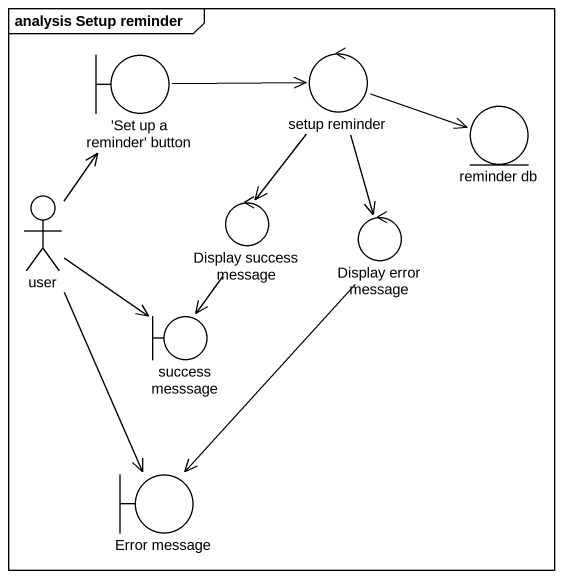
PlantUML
@startuml
mainframe analysis Setup reminder
boundary "'Set up a reminder' button" as Set_up_a_reminder_button
control "setup reminder" as setup_reminder
entity "reminder db" as reminder_db
actor user
control "Display success message" as Display_success_message
control "Display error message" as Display_error_message
boundary "success messsage" as success_messsage
boundary "Error message" as Error_message
Set_up_a_reminder_button -right-> setup_reminder
setup_reminder -right-> reminder_db
setup_reminder --> Display_success_message
setup_reminder --> Display_error_message
user -up-> Set_up_a_reminder_button
user --> success_messsage
user --> Error_message
Display_success_message --> success_messsage
Display_error_message --> Error_message
@enduml
